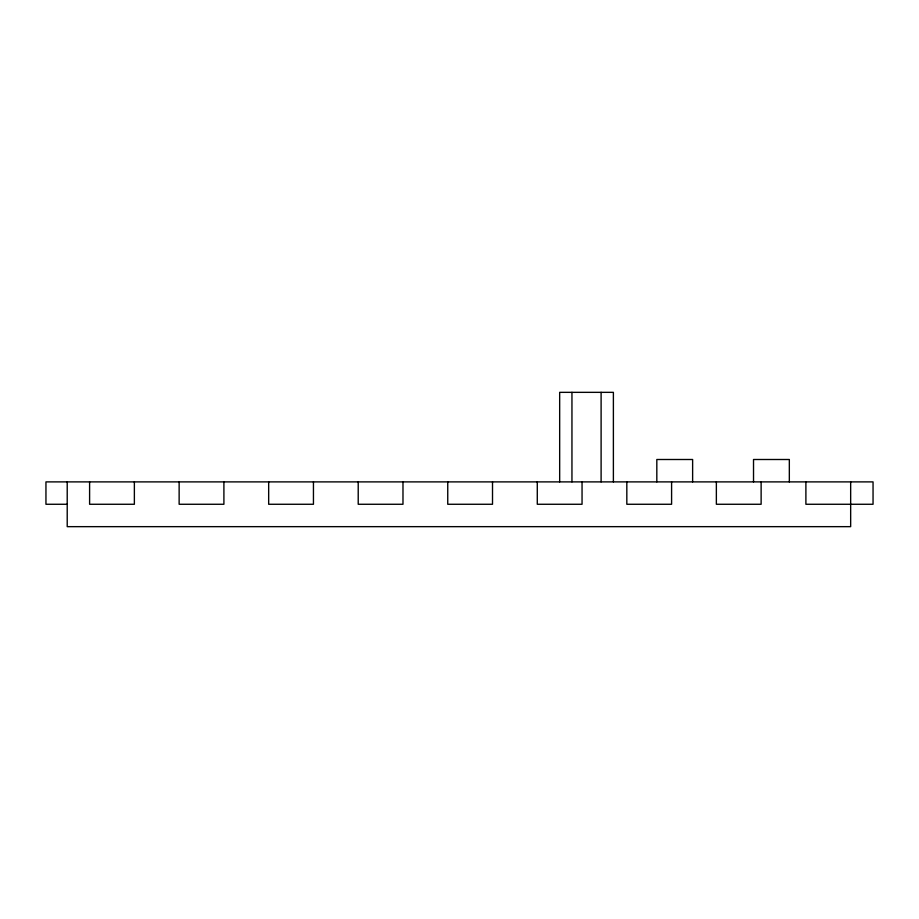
<?xml version="1.0" encoding="UTF-8"?>
<svg xmlns="http://www.w3.org/2000/svg" width="919" height="919" viewBox="0 0 919 919"><rect width="100%" height="100%" fill="white"/><g stroke="black" fill="none" stroke-linecap="round" stroke-linejoin="round"><path stroke-width="1.38" d="M67.213 504.267L45.95 504.267L45.95 481.889L873.05 481.889L873.05 504.267L805.894 504.267L805.894 481.889M850.661 481.889L850.661 526.656L67.213 526.656L67.213 481.889M789.329 481.889L789.329 459.5L753.523 459.5L753.523 481.889M761.127 481.889L761.127 504.267L716.361 504.267L716.361 481.889M692.627 481.889L692.627 459.5L656.821 459.5L656.821 481.889M671.594 481.889L671.594 504.267L626.827 504.267L626.827 481.889M613.387 481.889L613.387 392.344L559.671 392.344L559.671 481.889M601.106 392.344L601.106 481.889M582.049 481.889L582.049 504.267L537.282 504.267L537.282 481.889M571.951 392.344L571.951 481.889M492.515 481.889L492.515 504.267L447.748 504.267L447.748 481.889M402.981 481.889L402.981 504.267L358.215 504.267L358.215 481.889M313.448 481.889L313.448 504.267L268.67 504.267L268.67 481.889M223.903 481.889L223.903 504.267L179.136 504.267L179.136 481.889M134.369 481.889L134.369 504.267L89.602 504.267L89.602 481.889"/></g></svg>
